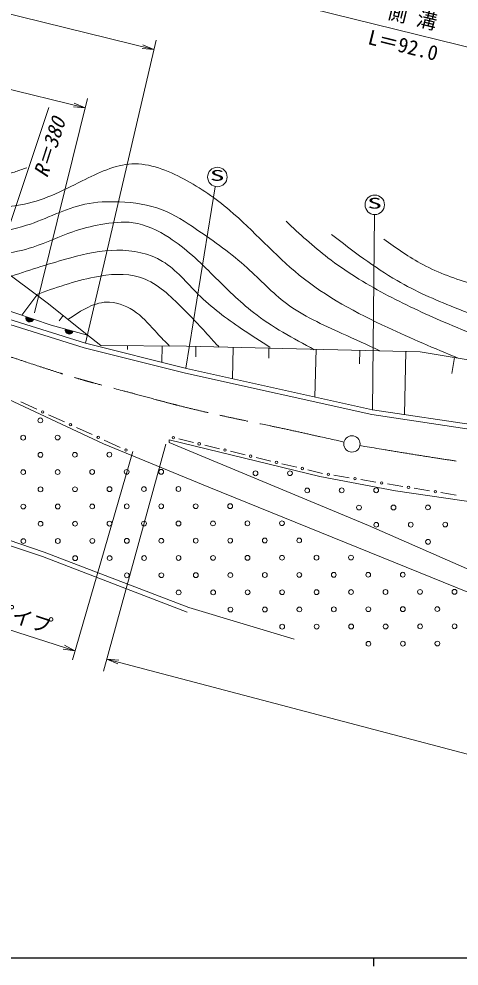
# Model space of a CAD drawing. Units: millimetres, scale not verified. Extents: x 40000 to 680000, y 20000 to 380000.
# Drawn here: x 124368 to 178519, y 204000 to 320558 of the extents above; entities that cross this region are included whole.
import ezdxf
from ezdxf.enums import TextEntityAlignment as Align

# ---------------------------------------------------------------- set-up
doc = ezdxf.new("R2010")
doc.units = ezdxf.units.MM
doc.header["$LTSCALE"] = 1000
doc.linetypes.add('CHAIN', pattern=[18.5, 12, -1.5, 3.5, -1.5])
for name, color, linetype, lineweight in [('M-BGD', 7, 'Continuous', 13), ('M-BMK', 2, 'CHAIN', 13), ('M-BMK-SRVR', 3, 'Continuous', 13), ('M-STR-HTXT', 7, 'Continuous', 13), ('M-STR-STRC', 7, 'Continuous', 13), ('M-TTL-BAND', 7, 'Continuous', 25), ('M-TTL-TXT', 7, 'Continuous', 13)]:
    doc.layers.add(name, color=color, linetype=linetype, lineweight=lineweight)
doc.styles.add('ＭＳ ゴシック', font='')
doc.styles.get('ＭＳ ゴシック').set_extended_font_data('MS Gothic')

# ---------------------------------------------------------------- blocks, each defined once
blk = doc.blocks.new('open_arrow')
at = {"color": 0, "linetype": 'Continuous', "lineweight": -2}
blk.add_lwpolyline([(7.5, 1.25), (0, 0), (7.5, -1.25)], dxfattribs=at)

msp = doc.modelspace()

# ---------------------------------------------------------------- linework, layer by layer
at = {"layer": 'M-BGD'}
for p, q in [((121786, 290137), (128018, 285493)), ((112658, 288207), (128331, 282872)), ((124707, 284105), (126554, 286584)), ((120116, 284546), (132559, 280655)), ((128018, 285493), (132151, 282175)), ((119951, 283969), (132397, 280077)), ((129313, 283415), (129820, 284046)), ((128331, 282872), (132815, 281658)), ((132151, 282175), (134450, 280384)), ((132397, 280077), (144856, 276971)), ((132559, 280655), (144993, 277555)), ((134450, 280384), (144997, 280274)), ((137723, 279859), (137728, 280350)), ((141953, 278313), (141974, 280306)), ((144997, 280274), (173743, 279606)), ((146123, 278988), (146152, 280247)), ((150655, 276298), (150745, 280140)), ((155102, 278814), (155131, 280038)), ((160793, 274047), (160929, 279904)), ((166288, 278103), (166327, 279778)), ((171803, 271883), (171984, 279646)), ((173743, 279606), (194244, 276124)), ((177630, 276928), (177963, 278889)), ((144993, 277555), (167888, 272472)), ((144856, 276971), (167778, 271881)), ((121115, 274652), (134770, 268262)), ((124607, 273420), (126559, 272526)), ((128023, 271856), (129974, 270962)), ((167778, 271881), (185469, 269221)), ((167888, 272472), (185546, 269816)), ((131438, 270291), (133390, 269397)), ((134770, 268262), (147739, 262942)), ((134853, 268727), (136805, 267833)), ((142860, 268422), (142855, 268744)), ((142855, 268744), (161401, 264259)), ((167361, 258203), (142860, 268422)), ((145864, 268430), (144052, 268863)), ((149035, 267670), (147223, 268104)), ((152205, 266911), (150393, 267345)), ((155375, 266152), (153564, 266586)), ((158546, 265393), (156734, 265827)), ((161716, 264634), (159905, 265067)), ((161401, 264259), (170693, 262497)), ((165008, 264098), (163127, 264404)), ((168300, 263563), (166419, 263869)), ((147739, 262942), (215923, 235289)), ((171593, 263028), (169711, 263334)), ((170693, 262497), (190816, 259548)), ((174885, 262493), (173003, 262799)), ((178177, 261958), (176296, 262263)), ((183751, 251024), (167361, 258203)), ((123034, 256454), (127469, 254952)), ((122842, 255885), (127265, 254387)), ((127265, 254387), (145063, 247563)), ((127469, 254952), (145278, 248123)), ((145278, 248123), (158244, 244238))]:
    msp.add_line(p, q, dxfattribs=at)
for centre, radius in [((127291, 272191), 150), ((127001, 271156), 295), ((130706, 270626), 150), ((124884, 269030), 295), ((129127, 269039), 295), ((134121, 269062), 150), ((143373, 269026), 150), ((146544, 268267), 150), ((127010, 266913), 295), ((131253, 266922), 295), ((135495, 266932), 295), ((137537, 267498), 150), ((149714, 267508), 150), ((152884, 266749), 150), ((156055, 265989), 150), ((124893, 264787), 295), ((129136, 264796), 295), ((133379, 264806), 295), ((137621, 264815), 295), ((141864, 264825), 295), ((153470, 264641), 295), ((157713, 264651), 295), ((159225, 265230), 150), ((162422, 264519), 150), ((165714, 263984), 150), ((169006, 263449), 150), ((127019, 262670), 295), ((131262, 262680), 295), ((135505, 262689), 295), ((139747, 262699), 295), ((143990, 262708), 295), ((159839, 262534), 295), ((164082, 262543), 295), ((168324, 262553), 295), ((172298, 262913), 150), ((175590, 262378), 150), ((124903, 260544), 295), ((129145, 260554), 295), ((133388, 260563), 295), ((137631, 260573), 295), ((141873, 260582), 295), ((146116, 260591), 295), ((150358, 260601), 295), ((166208, 260427), 295), ((170450, 260436), 295), ((174693, 260445), 295), ((143999, 258465), 295), ((148242, 258475), 295), ((152484, 258484), 295), ((156727, 258493), 295), ((127029, 258428), 295), ((131271, 258437), 295), ((135514, 258447), 295), ((139757, 258456), 295), ((168333, 258310), 295), ((172576, 258319), 295), ((176819, 258329), 295), ((124912, 256302), 295), ((129155, 256311), 295), ((133397, 256321), 295), ((137640, 256330), 295), ((141883, 256339), 295), ((146125, 256349), 295), ((150368, 256358), 295), ((154610, 256367), 295), ((158853, 256377), 295), ((174702, 256203), 295), ((131281, 254195), 295), ((135523, 254204), 295), ((139766, 254213), 295), ((144009, 254223), 295), ((148251, 254232), 295), ((152494, 254241), 295), ((156736, 254251), 295), ((160979, 254260), 295), ((165222, 254269), 295), ((137649, 252087), 295), ((141892, 252097), 295), ((146135, 252106), 295), ((150377, 252115), 295), ((154620, 252125), 295), ((158862, 252134), 295), ((163105, 252143), 295), ((167348, 252153), 295), ((171590, 252162), 295), ((144018, 249980), 295), ((148261, 249989), 295), ((152503, 249999), 295), ((156746, 250008), 295), ((160988, 250017), 295), ((165231, 250027), 295), ((169474, 250036), 295), ((173716, 250045), 295), ((177959, 250055), 295), ((150387, 247873), 295), ((154629, 247882), 295), ((158872, 247891), 295), ((163114, 247901), 295), ((167357, 247910), 295), ((171600, 247919), 295), ((175842, 247929), 295), ((156755, 245765), 295), ((160998, 245775), 295), ((165240, 245784), 295), ((169483, 245793), 295), ((173726, 245803), 295), ((177968, 245812), 295), ((167366, 243667), 295), ((171609, 243677), 295), ((175852, 243686), 295)]:
    msp.add_circle(centre, radius, dxfattribs=at)
for centre, radius, start, end in [((125719, 283761), 500, 161.20157, 341.20157), ((125719, 283761), 500, 161.20157, 341.20157), ((125719, 283761), 450, 161.20157, 341.20157), ((125719, 283761), 400, 161.20157, 341.20157), ((125719, 283761), 350, 161.20157, 341.20157), ((125719, 283761), 300, 161.20157, 341.20157), ((125719, 283761), 250, 161.20157, 341.20157), ((125719, 283761), 200, 161.20157, 341.20157), ((125719, 283761), 150, 161.20157, 341.20157), ((125719, 283761), 100, 161.20157, 341.20157), ((125719, 283761), 50, 161.20157, 341.20157), ((130564, 282272), 500, 164.9676, 344.9676), ((130564, 282272), 500, 164.9676, 344.9676), ((130564, 282272), 450, 164.9676, 344.9676), ((130564, 282272), 400, 164.9676, 344.9676), ((130564, 282272), 350, 164.9676, 344.9676), ((130564, 282272), 300, 164.9676, 344.9676), ((130564, 282272), 250, 164.9676, 344.9676), ((130564, 282272), 200, 164.9676, 344.9676), ((130564, 282272), 150, 164.9676, 344.9676), ((130564, 282272), 100, 164.9676, 344.9676), ((130564, 282272), 50, 164.9676, 344.9676)]:
    msp.add_arc(centre, radius, start, end, dxfattribs=at)
for points, knots in [([(76554, 322635), (80505, 321099), (84456, 319563), (87826, 317180), (90629, 315198), (93031, 312629), (95580, 310225), (97902, 308036), (100346, 305984), (103054, 304384), (105439, 302975), (108029, 301916), (110592, 300775), (113304, 299568), (115987, 298268), (118895, 297726), (120752, 297380), (122701, 297343), (124543, 297669), (127199, 298138), (129632, 299361), (132137, 300614), (134130, 301611), (136168, 302627), (138268, 302719), (140433, 302814), (142665, 301927), (144686, 300851), (146733, 299761), (148564, 298478), (150272, 297028), (153236, 294513), (155833, 291493), (158866, 289029), (162137, 286371), (165916, 284360), (169757, 282569), (172614, 281236), (175506, 280026), (178398, 278815)], [0, 0, 0, 0, 1, 1, 1, 2, 2, 2, 3, 3, 3, 4, 4, 4, 5, 5, 5, 6, 6, 6, 7, 7, 7, 8, 8, 8, 9, 9, 9, 10, 10, 10, 11, 11, 11, 12, 12, 12, 13, 13, 13, 13]), ([(75767, 319705), (77174, 319161), (78581, 318618), (79959, 318003), (81815, 317176), (83618, 316220), (85337, 315144), (88382, 313236), (91161, 310949), (93980, 308687), (96928, 306322), (99919, 303983), (103128, 302084), (106242, 300241), (109563, 298812), (112901, 297155), (115282, 295973), (117673, 294675), (120227, 294452), (121908, 294305), (123659, 294624), (125316, 295160), (127777, 295957), (130030, 297234), (132491, 297756), (133866, 298047), (135305, 298103), (136744, 298044), (138539, 297970), (140334, 297718), (141975, 297080), (143488, 296491), (144872, 295575), (146234, 294649), (148403, 293173), (150519, 291670), (152450, 289921), (154060, 288462), (155542, 286833), (157270, 285539), (159330, 283997), (161740, 282932), (164111, 281859), (165681, 281149), (167234, 280435), (168788, 279721)], [0, 0, 0, 0, 1, 1, 1, 2, 2, 2, 3, 3, 3, 4, 4, 4, 5, 5, 5, 6, 6, 6, 7, 7, 7, 8, 8, 8, 9, 9, 9, 10, 10, 10, 11, 11, 11, 12, 12, 12, 13, 13, 13, 14, 14, 14, 15, 15, 15, 15]), ([(91593, 316421), (93513, 314643), (95433, 312865), (97461, 311205), (100307, 308875), (103365, 306779), (106539, 304950), (108029, 304091), (109544, 303291), (111145, 302590), (113625, 301503), (116310, 300652), (118958, 300794), (120406, 300872), (121843, 301246), (123269, 301584), (123507, 301640), (123745, 301695), (123977, 301771), (124210, 301847), (124438, 301944), (124670, 302026), (124892, 302103), (125118, 302167), (125345, 302231)], [0, 0, 0, 0, 1, 1, 1, 2, 2, 2, 3, 3, 3, 4, 4, 4, 5, 5, 5, 6, 6, 6, 7, 7, 7, 8, 8, 8, 8]), ([(117493, 292736), (119076, 292245), (120659, 291755), (122264, 291754), (123552, 291754), (124854, 292069), (126102, 292489), (127777, 293054), (129353, 293808), (131001, 294368), (132119, 294748), (133270, 295038), (134449, 295257), (135764, 295502), (137114, 295659), (138417, 295474), (139991, 295249), (141496, 294523), (142857, 293642), (144895, 292321), (146609, 290651), (148315, 288958), (149900, 287385), (151478, 285793), (153228, 284429), (155524, 282641), (158116, 281248), (160709, 279854)], [0, 0, 0, 0, 1, 1, 1, 2, 2, 2, 3, 3, 3, 4, 4, 4, 5, 5, 5, 6, 6, 6, 7, 7, 7, 8, 8, 8, 9, 9, 9, 9]), ([(157238, 295655), (158907, 294107), (160576, 292560), (162371, 291173), (164547, 289490), (166910, 288042), (169345, 286740), (171737, 285461), (174199, 284323), (176676, 283251), (179519, 282021), (182381, 280877), (185222, 279541), (187130, 278643), (189029, 277658), (191068, 277307), (192196, 277113), (193367, 277113), (194528, 277180), (196492, 277293), (198427, 277595), (200322, 278046), (203333, 278763), (206242, 279853), (209213, 280807), (211480, 281535), (213783, 282183), (215902, 283203), (218200, 284309), (220281, 285852), (222363, 287396)], [0, 0, 0, 0, 1, 1, 1, 2, 2, 2, 3, 3, 3, 4, 4, 4, 5, 5, 5, 6, 6, 6, 7, 7, 7, 8, 8, 8, 9, 9, 9, 10, 10, 10, 10]), ([(162839, 294039), (165452, 292016), (168066, 289992), (170910, 288349), (173140, 287061), (175513, 286006), (177920, 285055), (181001, 283838), (184138, 282791), (187327, 281910), (189581, 281288), (191861, 280749), (194189, 280487), (196437, 280233), (198730, 280238), (200952, 280597), (203496, 281008), (205948, 281883), (208382, 282772), (210846, 283672), (213290, 284586), (215666, 285666), (216876, 286216), (218068, 286808), (219259, 287401)], [0, 0, 0, 0, 1, 1, 1, 2, 2, 2, 3, 3, 3, 4, 4, 4, 5, 5, 5, 6, 6, 6, 7, 7, 7, 8, 8, 8, 8]), ([(196779, 283281), (196513, 283321), (196247, 283361), (195981, 283409), (195716, 283457), (195453, 283513), (195190, 283573), (194927, 283633), (194665, 283697), (194405, 283767), (194202, 283821), (194000, 283880), (193799, 283940), (193598, 284000), (193397, 284062), (193197, 284125), (192996, 284189), (192797, 284255), (192598, 284321), (191253, 284772), (189927, 285282), (188578, 285714), (185840, 286589), (183010, 287140), (180231, 287935), (178104, 288543), (176008, 289294), (174068, 290328), (172382, 291227), (170814, 292340), (169246, 293453)], [0, 0, 0, 0, 1, 1, 1, 2, 2, 2, 3, 3, 3, 4, 4, 4, 5, 5, 5, 6, 6, 6, 7, 7, 7, 8, 8, 8, 9, 9, 9, 10, 10, 10, 10]), ([(123442, 288903), (125858, 289701), (128275, 290498), (130734, 291161), (132591, 291662), (134473, 292085), (136424, 292097), (138381, 292108), (140408, 291704), (142043, 290724), (143736, 289710), (145008, 288079), (146437, 286657), (148057, 285045), (149879, 283702), (151755, 282437), (152922, 281650), (154110, 280894), (155298, 280137)], [0, 0, 0, 0, 1, 1, 1, 2, 2, 2, 3, 3, 3, 4, 4, 4, 5, 5, 5, 6, 6, 6, 6]), ([(126489, 286633), (128820, 287461), (131150, 288289), (133662, 288783), (135520, 289147), (137477, 289329), (139201, 288795), (141107, 288204), (142728, 286738), (144209, 285267), (145538, 283947), (146755, 282624), (147988, 281275), (148320, 280912), (148653, 280547), (148986, 280181)], [0, 0, 0, 0, 1, 1, 1, 2, 2, 2, 3, 3, 3, 4, 4, 4, 5, 5, 5, 5]), ([(130396, 283584), (132063, 284684), (133730, 285783), (135515, 285709), (136661, 285662), (137855, 285132), (138826, 284409), (139806, 283679), (140559, 282753), (141370, 281876), (141868, 281337), (142388, 280816), (142908, 280296)], [0, 0, 0, 0, 1, 1, 1, 2, 2, 2, 3, 3, 3, 4, 4, 4, 4])]:
    msp.add_open_spline(points, degree=3, knots=knots, dxfattribs=at)
at = {"layer": 'M-BMK'}
for points, knots in [([(118349, 280557), (120549, 279860), (122748, 279162), (124941, 278441), (126931, 277787), (128916, 277113), (130922, 276513), (133333, 275792), (135776, 275177), (138208, 274526), (139928, 274066), (141644, 273587), (143368, 273142), (145532, 272584), (147710, 272081), (149894, 271609), (152138, 271125), (154388, 270675), (156633, 270198), (159216, 269649), (161791, 269065), (164366, 268481)], [0, 0, 0, 0, 1, 1, 1, 2, 2, 2, 3, 3, 3, 4, 4, 4, 5, 5, 5, 6, 6, 6, 7, 7, 7, 7]), ([(166321, 268059), (169470, 267529), (172620, 266999), (175777, 266512), (178479, 266096), (181185, 265711), (183895, 265355), (188086, 264803), (192285, 264318), (196489, 263865), (200756, 263406), (205028, 262980), (209310, 262718), (211962, 262556), (214618, 262456), (217275, 262356)], [0, 0, 0, 0, 1, 1, 1, 2, 2, 2, 3, 3, 3, 4, 4, 4, 5, 5, 5, 5])]:
    msp.add_open_spline(points, degree=3, knots=knots, dxfattribs=at)
at = {"layer": 'M-BMK-SRVR'}
msp.add_circle((165340, 268256), 1000, dxfattribs=at)
at = {"layer": 'M-STR-HTXT'}
msp.add_line((118306, 280572), (128053, 309643), dxfattribs=at)
at = {"layer": 'M-STR-STRC'}
for p, q in [((144911, 277564), (148513, 299907)), ((167888, 272400), (168106, 296454))]:
    msp.add_line(p, q, dxfattribs=at)
for centre in [(148784, 301106), (168147, 297687)]:
    msp.add_circle(centre, 1200, dxfattribs=at)
at = {"layer": 'M-TTL-BAND'}
for p, q in [((40000, 205000), (579000, 205000)), ((168000, 205000), (168000, 204000))]:
    msp.add_line(p, q, dxfattribs=at)
at = {"layer": 'M-TTL-TXT'}
for p, q in [((140973, 316790), (79090, 332076)), ((130526, 329227), (210344, 309450)), ((92223, 319418), (132525, 309638)), ((132559, 280655), (141241, 317939)), ((126285, 284375), (132805, 310771)), ((142430, 268211), (134778, 240303)), ((130941, 241700), (138366, 267309)), ((131262, 242806), (109345, 249760)), ((203723, 223703), (135184, 241782))]:
    msp.add_line(p, q, dxfattribs=at)

# ---------------------------------------------------------------- block references
at = {"layer": 'M-TTL-TXT', "xscale": 193, "yscale": 193}
for p, rotation in [((140973, 316790), 166.1), ((132525, 309638), 166.4), ((131262, 242806), 162.4), ((135184, 241782), 345.2)]:
    msp.add_blockref('open_arrow', p, dxfattribs=dict(at, rotation=rotation))

# ---------------------------------------------------------------- texts
at = {"layer": 'M-STR-HTXT', "style": 'ＭＳ ゴシック', "oblique": 15}
msp.add_text('R＝380', height=1833, rotation=72.092, dxfattribs=at).set_placement((128374, 300737), align=Align.BOTTOM_LEFT)
at = {"layer": 'M-STR-STRC', "style": 'ＭＳ ゴシック', "width": 2}
for p in [(147867, 300241), (167230, 296822)]:
    msp.add_text('S', height=1320, rotation=0.126, dxfattribs=at).set_placement(p, align=Align.BOTTOM_LEFT)
at = {"layer": 'M-TTL-TXT', "style": 'ＭＳ ゴシック'}
for s, rotation, p in [('側 溝', 346.249, (169370, 320156)), ('L＝92.0', 346.09, (167060, 316951)), ('ガードパイプ', 342.037, (113634, 248960))]:
    msp.add_text(s, height=1833, rotation=rotation, dxfattribs=at).set_placement(p, align=Align.BOTTOM_LEFT)

doc.saveas('drawing.dxf')
